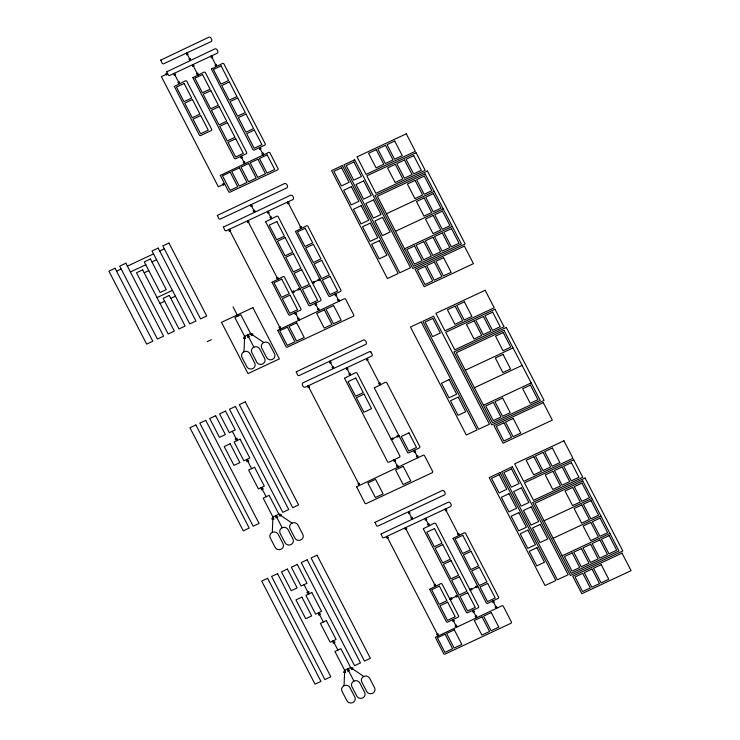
<?xml version="1.0" encoding="UTF-8"?>
<svg xmlns="http://www.w3.org/2000/svg" width="740" height="740" viewBox="0 0 740 740"><rect width="100%" height="100%" fill="white"/><g stroke="black" fill="none" stroke-linecap="round" stroke-linejoin="round"><path stroke-width="1.11" d="M174.122 73.39L174.113 75.212L175.648 74.49L174.122 73.39L179.413 83.648L179.441 81.816L177.905 82.538L179.422 83.639M186.647 53.03L186.637 54.852L188.173 54.131L186.647 53.03L190.411 60.329L190.439 58.506L188.904 59.228L190.421 60.319M192.678 64.704L192.659 66.526L194.195 65.805L192.678 64.704L197.959 74.962L197.987 73.131L196.452 73.852L197.978 74.953M216.524 66.267L216.533 64.454L214.998 65.175L216.524 66.267L211.224 56.018M229.197 229.409L229.178 231.222L230.714 230.501L229.197 229.409L280.497 328.615L280.525 326.793L278.98 327.515L280.506 328.615M237.087 440.568L237.105 438.228L235.126 439.153L237.087 440.568L232.304 431.328M240.935 156.288L240.916 158.101L242.452 157.38L240.935 156.288L244.69 163.586L244.718 161.764L243.183 162.486L244.7 163.577M247.669 220.751L247.66 222.574L249.195 221.852L247.669 220.751L277.842 279.119L277.87 277.296L276.335 278.009L277.861 279.11M247.586 334.97L247.567 337.301L249.537 336.376L247.586 334.97L253.875 347.134A4.403 4.181 -1.8 0 1 259.768 349.03L264.615 358.391A4.403 4.181 -1.8 0 1 262.598 363.988A4.403 4.181 -1.8 0 1 256.706 362.091L251.868 352.73A4.403 4.181 -1.8 0 1 253.875 347.134M246.827 459.411L246.809 461.751L248.788 460.826L246.827 459.411L251.609 468.651M250.897 204.776L250.888 206.599L252.423 205.877L250.897 204.776L254.662 212.075M259.546 147.565L259.536 149.388L261.072 148.666L259.546 147.565L263.311 154.873L263.338 153.041L261.793 153.763L263.32 154.863M261.359 487.503L261.34 489.834L263.311 488.909L261.359 487.503L266.132 496.734M267.686 211.381L267.677 213.203L269.212 212.482L267.686 211.381L271.45 218.679L271.478 216.857L269.943 217.579L271.46 218.679M275.881 515.586L275.863 517.917L277.842 516.992L275.881 515.586L282.18 527.75A4.403 4.181 -1.8 0 1 288.064 529.646L292.911 539.007A4.403 4.181 -1.8 0 1 290.894 544.603A4.403 4.181 -1.8 0 1 285.002 542.707L280.164 533.346A4.403 4.181 -1.8 0 1 282.18 527.75M287.721 202.001L287.703 203.824L289.248 203.102L287.721 202.001L301.291 228.272L301.328 226.449L299.783 227.171L301.31 228.272M295.214 312.668L295.195 314.491L296.74 313.769L295.214 312.668L298.969 319.967L299.006 318.144L297.462 318.866L298.988 319.957M308.081 385.864L308.062 387.686L309.607 386.964L308.081 385.864L359.381 485.079L359.409 483.257L357.873 483.979L359.39 485.07M308.839 593.905L308.858 591.574L306.878 592.5L308.839 593.905L304.057 584.674M315.231 303.298L315.221 305.111L316.757 304.39L315.231 303.298L318.996 310.596L319.023 308.774L317.479 309.486L319.005 310.587M318.589 612.757L318.57 615.088L320.54 614.163L318.589 612.757L323.361 621.989M329.79 361.24L329.772 363.053L331.307 362.332L329.79 361.24L333.546 368.539L333.574 366.716L332.038 367.429L333.555 368.529M335.248 293.919L335.239 295.741L336.774 295.019L335.248 293.919L339.012 301.226L339.04 299.395L337.496 300.116L339.022 301.217M333.111 640.84L333.093 643.171L335.072 642.246L333.111 640.84L337.893 650.072M346.579 367.845L346.561 369.658L348.096 368.936L346.579 367.845L350.335 375.143L350.362 373.321L348.827 374.042L350.344 375.134M347.643 668.923L347.624 671.254L349.595 670.329L347.643 668.923L353.933 681.096A4.403 4.181 -1.8 0 1 359.825 682.983L364.663 692.344A4.403 4.181 -1.8 0 1 362.646 697.94A4.403 4.181 -1.8 0 1 356.763 696.044L351.916 686.683A4.403 4.181 -1.8 0 1 353.933 681.096M366.605 358.465L366.596 360.278L368.132 359.557L366.605 358.465L380.184 384.735L380.212 382.913L378.667 383.635L380.194 384.726M386.835 536.398L386.817 538.221L388.361 537.499L386.835 536.398L438.136 635.614L438.163 633.791L436.628 634.513L438.145 635.605M394.115 459.753L394.106 461.575L395.641 460.854L394.115 459.753L397.88 467.06L397.907 465.229L396.363 465.95L397.889 467.051M405.307 527.75L405.298 529.572L406.834 528.85L405.307 527.75L435.481 586.117L435.509 584.285L433.973 585.007L435.499 586.108M408.545 511.775L408.526 513.588L410.062 512.876L408.545 511.775L412.3 519.073L412.328 517.251L410.793 517.972L412.319 519.064M414.132 450.382L414.123 452.205L415.658 451.483L414.132 450.382L417.897 457.681L417.924 455.858L416.389 456.58L417.906 457.681M425.334 518.379L425.315 520.192L426.851 519.48L425.334 518.379L429.089 525.678L429.117 523.855L427.581 524.577L429.108 525.668M445.36 509L445.351 510.822L446.886 510.101L445.36 509L458.939 535.27L458.967 533.448L457.422 534.169L458.948 535.26M452.852 619.667L452.843 621.48L454.379 620.758L452.852 619.667L456.617 626.965L456.645 625.134L455.1 625.855L456.626 626.956M472.869 610.287L472.86 612.11L474.396 611.388L472.869 610.287L476.634 617.595L476.662 615.763L475.117 616.485L476.643 617.586M492.896 600.917L492.877 602.739L494.413 602.018L492.896 600.917L496.651 608.215L496.679 606.393L495.143 607.115L496.66 608.215M243.996 351.759A4.403 4.181 -1.8 0 1 249.889 353.655L254.727 363.016A4.403 4.181 -1.8 0 1 252.719 368.613A4.403 4.181 -1.8 0 1 246.827 366.716L241.98 357.355A4.403 4.181 -1.8 0 1 243.996 351.759L244.616 336.358L234.876 317.506L240.796 314.731L251.702 335.636L252.978 333.934L250.546 333.583L244.616 336.358L243.442 338.402L245.634 338.476L244.616 336.358M272.302 532.375A4.403 4.181 -1.8 0 1 278.185 534.271L283.032 543.632A4.403 4.181 -1.8 0 1 281.015 549.228A4.403 4.181 -1.8 0 1 275.123 547.332L270.285 537.971A4.403 4.181 -1.8 0 1 272.302 532.375L272.921 516.973L263.172 498.122L269.101 495.347L279.998 516.252L281.274 514.55L278.851 514.198L272.921 516.973L271.737 519.018L273.939 519.091L272.921 516.973M344.054 685.721A4.403 4.181 -1.8 0 1 349.946 687.608L354.784 696.969A4.403 4.181 -1.8 0 1 352.767 702.565A4.403 4.181 -1.8 0 1 346.884 700.678L342.037 691.317A4.403 4.181 -1.8 0 1 344.054 685.721L344.674 670.311L334.924 651.459L340.853 648.684L351.75 669.598L353.036 667.896L350.603 667.535L344.674 670.311L343.49 672.364L345.691 672.438L344.674 670.311M224.59 183.825L223.443 185.287L222.666 183.835L224.59 183.825L218.346 186.794L161.385 76.636L167.601 73.723L166.445 75.175L165.686 73.713L167.601 73.723M292.318 292.272L293.484 290.829L294.233 292.282L292.318 292.272L300.014 288.674L298.858 290.126L298.1 288.665L300.014 288.674M320.059 279.285L318.903 280.738L318.144 279.276L320.059 279.285L312.354 282.874M391.247 439.347L392.413 437.904L393.162 439.357L391.247 439.347L398.953 435.749L397.787 437.192L397.029 435.74L398.953 435.749M457.653 595.663L456.497 597.115L455.738 595.663L457.653 595.663L449.948 599.261M470.002 589.882L471.167 588.439L471.926 589.891L470.002 589.882L477.707 586.284L476.541 587.736L475.783 586.274L477.707 586.284M116.587 271.201L121.203 269.036M127.363 266.15L153.541 253.894M159.701 251.017L164.317 248.853M130.379 271.987L145.78 264.781M151.94 261.895L156.556 259.731M144.18 272.773L148.796 270.618M157.01 297.582L172.411 290.367M160.025 303.418L164.65 301.254M170.811 298.368L175.426 296.204M386.437 213.777L434.167 191.429M395.493 231.287L443.223 208.939M404.549 248.797L452.279 226.44M207.219 341.639L211.326 339.725M465.321 370.24L513.061 347.893M474.377 387.742L522.116 365.394M483.433 405.252L531.172 382.904M544.076 520.775L591.815 498.427M553.132 538.285L600.871 515.928M562.187 555.786L609.927 533.438M250.546 333.583L263.764 342.509A4.403 4.181 -1.8 0 1 269.647 344.405L274.494 353.766A4.403 4.181 -1.8 0 1 272.477 359.363A4.403 4.181 -1.8 0 1 266.585 357.466L261.747 348.105A4.403 4.181 -1.8 0 1 263.764 342.509M278.851 514.198L292.06 523.125A4.403 4.181 -1.8 0 1 297.952 525.021L302.789 534.382A4.403 4.181 -1.8 0 1 300.773 539.978A4.403 4.181 -1.8 0 1 294.89 538.082L290.043 528.721A4.403 4.181 -1.8 0 1 292.06 523.125M350.603 667.535L363.812 676.471A4.403 4.181 -1.8 0 1 369.704 678.358L374.551 687.719A4.403 4.181 -1.8 0 1 372.535 693.315A4.403 4.181 -1.8 0 1 366.642 691.419L361.805 682.058A4.403 4.181 -1.8 0 1 363.812 676.471M370.87 351.935L369.723 351.565L302.734 382.932C301.346 384.125 303.187 387.677 305 387.307L372.054 355.912L372.433 354.996L370.87 351.953M233.063 306.887L237.836 316.119M211.224 56.027L211.205 57.84L212.75 57.119L211.224 56.027M254.689 210.253L254.671 212.075L253.154 210.974L254.689 210.253M160.728 60.134L162.356 63.575L163.401 63.908L211.353 41.459C212.815 40.284 210.845 36.732 209.096 37.083L160.728 60.134M166.768 71.808L168.396 75.249L169.432 75.582L217.394 53.132C218.855 51.957 216.876 48.405 215.127 48.757L166.768 71.808M174.335 86.432L199.495 135.355L200.494 135.624L211.538 130.425L211.77 129.528L186.656 80.993L185.583 80.752L174.335 86.432M192.881 77.746L234.488 158.471L235.524 158.804L246.503 153.652L246.762 152.644L205.248 72.372L204.138 72.067L192.899 77.663M211.446 69.061L253.052 149.785L254.088 150.118L265.068 144.966L265.327 143.958L223.758 63.622L222.694 63.381L211.455 68.977M217.338 215.433L218.966 218.874L220.002 219.207L287.065 187.812C288.526 186.637 286.574 183.095 284.798 183.437L217.338 215.433M220.344 175.389L228.734 191.901L229.567 192.354L277.768 169.849L278.24 169.053L269.86 152.708L268.935 152.274L220.344 175.389M223.378 227.106L225.006 230.547L226.042 230.88L293.096 199.486C294.529 198.302 292.605 194.74 290.829 195.11L223.378 227.106M265.651 221.797L308.784 305.481L309.829 305.814L320.808 300.662L321.095 299.719L278.018 216.431L276.973 216.089L265.669 221.722M272.024 282.255L288.841 314.99L289.849 315.175L300.884 309.949L301.023 309.043L284.225 276.695L283.272 276.575L272.024 282.255M277.722 330.327L286.112 346.829L287.028 347.273L353.47 316.202L353.933 315.323L345.562 299.062L344.562 298.636L277.722 330.327M295.427 231.426L328.791 296.204L329.79 296.472L340.77 291.32L341.029 290.311L307.794 226.052L306.684 225.746L295.427 231.426M296.222 371.887L297.85 375.328L298.886 375.661L365.949 344.276C367.401 343.101 365.43 339.549 363.682 339.901L296.24 371.813M344.535 378.26L387.668 461.945L388.713 462.278L399.693 457.126L399.979 456.173L356.902 372.886L355.792 372.581L344.553 378.177M356.615 486.791L364.996 503.293L365.911 503.737L432.354 472.657L432.826 471.787L424.446 455.526L423.53 455.082L356.615 486.791M374.311 387.889L407.685 452.667L408.674 452.936L419.663 447.783L419.922 446.766L386.678 382.515L385.568 382.21L374.311 387.889M374.976 522.431L376.605 525.863L377.65 526.205L444.703 494.81C446.155 493.635 444.185 490.084 442.437 490.435L374.995 522.348M381.017 534.095L382.645 537.536L383.681 537.869L450.734 506.484C452.205 505.309 450.216 501.757 448.477 502.109L381.035 534.012M423.289 528.795L466.422 612.48L467.467 612.812L478.447 607.66L478.743 606.717L435.61 523.356L434.546 523.115L423.308 528.712M429.663 589.244L446.479 621.989L447.487 622.173L458.523 616.938L458.689 616.106L441.928 583.749L440.911 583.564L429.663 589.244M435.37 637.325L443.75 653.827L444.666 654.271L511.109 623.2L511.58 622.322L503.2 606.06L502.284 605.616L435.37 637.325M453.065 538.424L486.439 603.202L487.429 603.47L498.418 598.318L498.704 597.374L465.432 533.05L464.322 532.745L453.065 538.424M313.529 281.44L312.363 282.893L314.278 282.902L313.529 281.44M451.123 597.818L449.957 599.271L451.872 599.28L451.123 597.818M202.556 74.574L194.861 78.172L202.409 92.768L210.105 89.161L202.556 74.574M221.094 65.897L213.398 69.505L220.946 84.092L228.642 80.493L221.094 65.897M184.131 83.491L176.435 87.089L183.973 101.676L191.679 98.078L184.131 83.491M210.863 90.622L203.158 94.221L210.706 108.817L218.402 105.21L210.863 90.622M229.4 81.946L221.695 85.553L229.243 100.141L236.948 96.542L229.4 81.946M192.428 99.53L184.732 103.138L192.28 117.725L199.976 114.127L192.428 99.53M219.16 106.671L211.464 110.269L219.003 124.866L226.708 121.258L219.16 106.671M237.725 97.985L230.029 101.584L237.568 116.18L245.273 112.573L237.725 97.985M200.734 115.579L193.029 119.186L200.577 133.774L208.282 130.175L200.734 115.579M227.458 122.72L219.762 126.318L227.31 140.905L235.006 137.307L227.458 122.72M246.05 114.016L238.354 117.623L245.902 132.21L253.598 128.603L246.05 114.016M235.764 138.759L228.059 142.367L235.607 156.954L243.312 153.356L235.764 138.759M254.357 130.064L246.651 133.672L254.199 148.259L261.895 144.651L254.357 130.064M230.196 172.179L222.5 175.787L230.048 190.374L237.743 186.776L230.196 172.179M239.436 167.86L231.74 171.458L239.288 186.054L246.984 182.447L239.436 167.86M248.677 163.531L240.981 167.138L248.52 181.726L256.225 178.118L248.677 163.531M257.918 159.202L250.213 162.809L257.761 177.397L265.466 173.798L257.918 159.202M267.159 154.882L259.453 158.49L267.001 173.077L274.707 169.469L267.159 154.882M115.079 268.278L108.919 271.164L146.649 344.109L152.81 341.233L115.079 268.278M125.856 263.236L119.695 266.123L157.426 339.068L163.586 336.182L125.856 263.236M158.194 248.094L152.033 250.98L189.764 323.926L195.924 321.04L158.194 248.094M168.97 243.044L162.809 245.93L200.54 318.875L206.701 315.999L168.97 243.044M406.279 133.81L357.004 156.88L366.06 174.39L415.334 151.321L406.279 133.81M342.361 165.547L331.585 170.598L387.427 278.555L398.203 273.513L342.361 165.547M354.682 159.785L343.897 164.826L399.748 272.792L410.524 267.741L354.682 159.785M376.235 149.684L368.539 153.291L376.087 167.878L383.782 164.28L376.235 149.684M385.475 145.364L377.779 148.971L385.327 163.559L393.023 159.951L385.475 145.364M394.716 141.035L387.02 144.642L394.559 159.23L402.264 155.622L394.716 141.035M341.575 167.73L333.879 171.338L341.418 185.925L349.123 182.317L341.575 167.73M353.896 161.958L346.19 165.566L353.739 180.153L361.444 176.555L353.896 161.958M150.442 258.991L144.281 261.877L160.118 292.504L166.278 289.618L150.442 258.991M142.672 269.86L136.512 272.746L168.193 333.999L174.353 331.113L142.672 269.86M416.093 152.773L366.818 175.843L375.874 193.353L425.149 170.283L416.093 152.773M395.289 164.326L387.584 167.934L395.132 182.521L402.838 178.913L395.289 164.326M404.53 160.006L396.825 163.605L404.373 178.192L412.069 174.594L404.53 160.006M413.762 155.678L406.066 159.285L413.614 173.872L421.31 170.265L413.762 155.678M276.862 221.584L269.157 225.182L276.704 239.779L284.41 236.171L276.862 221.584M351.389 186.693L343.684 190.3L351.232 204.888L358.928 201.28L351.389 186.693M363.701 180.93L356.005 184.528L363.553 199.125L371.249 195.517L363.701 180.93M285.159 237.632L277.463 241.231L285.011 255.827L292.707 252.22L285.159 237.632M305.13 228.29L297.425 231.888L304.973 246.485L312.668 242.877L305.13 228.29M427.443 171.023L375.088 195.536L412.818 268.481L465.173 243.969L427.443 171.023M425.111 173.919L377.382 196.276L413.605 266.298L461.335 243.95L425.111 173.919M169.294 295.454L163.142 298.331L178.969 328.949L185.13 326.062L169.294 295.454M361.194 205.665L353.498 209.263L361.046 223.859L368.742 220.252L361.194 205.665M373.515 199.893L365.819 203.5L373.358 218.087L381.063 214.48L373.515 199.893M415.094 180.431L407.389 184.029L414.937 198.625L422.642 195.018L415.094 180.431M424.335 176.102L416.629 179.709L424.177 194.296L431.873 190.689L424.335 176.102M293.466 253.681L285.76 257.279L293.308 271.867L301.004 268.269L293.466 253.681M313.427 244.339L305.731 247.937L313.27 262.534L320.975 258.926L313.427 244.339M370.25 223.166L362.554 226.773L370.102 241.36L377.798 237.762L370.25 223.166M382.571 217.403L374.875 221.001L382.414 235.597L390.119 231.99L382.571 217.403M424.15 197.931L416.444 201.539L423.992 216.126L431.697 212.528L424.15 197.931M433.39 193.612L425.685 197.21L433.233 211.806L440.929 208.199L433.39 193.612M281.718 279.11L274.022 282.717L281.561 297.304L289.266 293.706L281.718 279.11M301.763 269.721L294.067 273.328L301.606 287.916L309.311 284.317L301.763 269.721M321.752 260.369L314.056 263.976L321.604 278.564L329.3 274.956L321.752 260.369M379.305 240.676L371.61 244.283L379.157 258.871L386.854 255.263L379.305 240.676M433.205 215.442L425.5 219.049L433.048 233.637L440.753 230.029L433.205 215.442M442.446 211.113L434.741 214.72L442.289 229.308L449.985 225.709L442.446 211.113M252.886 307.637L221.491 322.344L248.002 373.589L279.396 358.891L252.886 307.637M310.06 285.769L302.364 289.377L309.912 303.964L317.608 300.366L310.06 285.769M290.015 295.158L282.319 298.766L289.867 313.353L297.563 309.755L290.015 295.158M330.059 276.418L322.353 280.025L329.901 294.613L337.607 291.005L330.059 276.418M414.539 245.93L406.843 249.528L414.391 264.125L422.087 260.517L414.539 245.93M423.779 241.601L416.084 245.208L423.632 259.796L431.328 256.188L423.779 241.601M433.02 237.272L425.324 240.879L432.863 255.467L440.568 251.868L433.02 237.272M442.261 232.952L434.556 236.55L442.104 251.147L449.809 247.539L442.261 232.952M451.502 228.623L443.796 232.231L451.345 246.818L459.041 243.21L451.502 228.623M287.425 327.191L279.72 330.789L287.268 345.386L294.973 341.778L287.425 327.191M296.666 322.862L288.961 326.47L296.509 341.057L304.205 337.449L296.666 322.862M324.379 309.884L316.683 313.492L324.231 328.079L331.927 324.471L324.379 309.884M333.62 305.555L325.924 309.163L333.463 323.75L341.168 320.152L333.62 305.555M464.387 246.152L415.112 269.221L424.168 286.722L473.443 263.653L464.387 246.152M425.102 266.354L417.406 269.952L424.954 284.548L432.65 280.941L425.102 266.354M434.343 262.025L426.647 265.632L434.195 280.22L441.891 276.612L434.343 262.025M443.584 257.696L435.888 261.303L443.436 275.891L451.132 272.292L443.584 257.696M195.878 424.973L189.949 427.748L243.275 530.848L249.204 528.073L195.878 424.973M205.757 420.348L199.828 423.123L253.163 526.223L259.083 523.448L205.757 420.348M215.636 415.723L209.707 418.498L219.456 437.349L225.386 434.574L215.636 415.723M225.524 411.098L219.595 413.873L229.345 432.715L235.274 429.94L225.524 411.098M235.403 406.473L229.474 409.248L282.8 512.348L288.729 509.564L235.403 406.473M245.282 401.848L239.353 404.623L292.679 507.714L298.608 504.939L245.282 401.848M485.163 290.265L435.888 313.344L444.944 330.845L494.218 307.775L485.163 290.265M421.245 322.011L410.469 327.052L466.311 435.018L477.087 429.968L421.245 322.011M433.566 316.239L422.79 321.289L478.632 429.246L489.408 424.205L433.566 316.239M455.118 306.147L447.423 309.755L454.971 324.342L462.667 320.735L455.118 306.147M464.359 301.818L456.663 305.426L464.211 320.013L471.907 316.415L464.359 301.818M432.78 318.422L425.084 322.029L432.623 336.617L440.328 333.009L432.78 318.422M494.977 309.237L445.702 332.306L454.758 349.817L504.033 326.747L494.977 309.237M474.174 320.79L466.478 324.388L474.016 338.985L481.721 335.377L474.174 320.79M483.414 316.461L475.709 320.068L483.257 334.656L490.962 331.048L483.414 316.461M492.655 312.132L484.95 315.739L492.498 330.327L500.194 326.729L492.655 312.132M355.746 378.038L348.05 381.646L355.589 396.233L363.294 392.625L355.746 378.038M230.149 443.769L224.22 446.544L233.97 465.395L239.899 462.62L230.149 443.769M240.047 439.181L234.118 441.956L243.867 460.807L249.796 458.023L240.047 439.181M364.043 394.087L356.347 397.695L363.895 412.282L371.591 408.674L364.043 394.087M506.327 327.478L453.971 351.99L491.702 424.936L544.057 400.423L506.327 327.478M504.005 330.382L456.266 352.73L492.488 422.762L540.228 400.414L504.005 330.382M503.219 332.565L495.513 336.164L503.061 350.76L510.766 347.153L503.219 332.565M254.569 467.264L248.64 470.039L258.389 488.89L264.319 486.115L254.569 467.264M449.134 379.629L441.438 383.237L448.986 397.824L456.682 394.217L449.134 379.629M503.034 354.395L495.338 358.003L502.876 372.59L510.582 368.983L503.034 354.395M458.19 397.139L450.493 400.738L458.042 415.325L465.738 411.727L458.19 397.139M408.943 432.872L401.237 436.48L408.785 451.067L416.49 447.469L408.943 432.872M493.423 402.384L485.727 405.992L493.275 420.579L500.971 416.971L493.423 402.384M502.663 398.065L494.968 401.663L502.516 416.25L510.212 412.652L502.663 398.065M530.386 385.087L522.68 388.685L530.229 403.282L537.934 399.674L530.386 385.087M375.55 479.326L367.845 482.924L375.393 497.521L383.098 493.913L375.55 479.326M403.263 466.348L395.567 469.946L403.115 484.543L410.811 480.935L403.263 466.348M543.271 402.606L493.996 425.676L503.052 443.186L552.327 420.117L543.271 402.606M503.996 422.808L496.29 426.416L503.838 441.003L511.534 437.405L503.996 422.808M513.227 418.489L505.531 422.087L513.079 436.683L520.775 433.076L513.227 418.489M267.63 578.319L261.71 581.094L315.036 684.186L320.966 681.41L267.63 578.319M277.519 573.685L271.589 576.46L324.916 679.561L330.845 676.785L277.519 573.685M287.397 569.06L281.468 571.835L291.218 590.687L297.147 587.912L287.397 569.06M297.276 564.435L291.347 567.21L301.097 586.062L307.026 583.287L297.276 564.435M307.156 559.81L301.226 562.585L354.553 665.686L360.482 662.91L307.156 559.81M317.035 555.185L311.105 557.96L364.441 661.061L370.361 658.285L317.035 555.185M563.917 440.809L514.642 463.878L523.698 481.379L572.973 458.31L563.917 440.809M500 472.546L489.223 477.587L545.066 585.553L555.842 580.502L500 472.546M512.321 466.774L501.544 471.824L557.387 579.781L568.163 574.74L512.321 466.774M533.873 456.682L526.177 460.289L533.725 474.877L541.421 471.269L533.873 456.682M543.114 452.362L535.418 455.96L542.966 470.548L550.662 466.949L543.114 452.362M552.355 448.033L544.659 451.641L552.207 466.228L559.903 462.62L552.355 448.033M499.213 474.729L491.517 478.327L499.065 492.914L506.761 489.316L499.213 474.729M511.534 468.957L503.838 472.564L511.377 487.151L519.082 483.544L511.534 468.957M573.731 459.771L524.457 482.841L533.512 500.351L582.787 477.282L573.731 459.771M552.928 471.325L545.232 474.932L552.771 489.519L560.476 485.912L552.928 471.325M562.169 466.996L554.463 470.603L562.012 485.19L569.717 481.583L562.169 466.996M571.409 462.676L563.704 466.274L571.252 480.871L578.948 477.263L571.409 462.676M434.5 528.573L426.804 532.18L434.343 546.768L442.048 543.169L434.5 528.573M509.027 493.691L501.322 497.299L508.87 511.886L516.576 508.278L509.027 493.691M521.349 487.919L513.643 491.526L521.191 506.114L528.887 502.516L521.349 487.919M301.901 597.106L295.972 599.89L305.722 618.732L311.651 615.957L301.901 597.106M311.799 592.518L305.87 595.293L315.619 614.145L321.549 611.37L311.799 592.518M442.798 544.621L435.102 548.229L442.65 562.816L450.346 559.218L442.798 544.621M462.768 535.279L455.063 538.887L462.611 553.474L470.316 549.876L462.768 535.279M585.081 478.012L532.726 502.525L570.457 575.48L622.812 550.967L585.081 478.012M582.759 480.917L535.02 503.265L571.243 573.297L618.982 550.949L582.759 480.917M518.832 512.654L511.137 516.261L518.685 530.848L526.38 527.25L518.832 512.654M531.154 506.891L523.457 510.489L531.005 525.086L538.702 521.478L531.154 506.891M572.732 487.42L565.036 491.027L572.575 505.614L580.28 502.016L572.732 487.42M581.973 483.1L574.268 486.698L581.816 501.295L589.521 497.687L581.973 483.1M451.104 560.67L443.399 564.278L450.947 578.865L458.652 575.258L451.104 560.67M471.065 551.328L463.37 554.935L470.918 569.523L478.613 565.924L471.065 551.328M326.331 620.601L320.401 623.376L330.151 642.227L336.08 639.452L326.331 620.601M527.888 530.164L520.192 533.771L527.74 548.359L535.436 544.751L527.888 530.164M540.209 524.392L532.513 527.999L540.061 542.587L547.757 538.988L540.209 524.392M581.788 504.93L574.092 508.537L581.631 523.125L589.336 519.517L581.788 504.93M591.029 500.601L583.324 504.208L590.871 518.796L598.577 515.197L591.029 500.601M439.357 586.108L431.661 589.715L439.209 604.303L446.904 600.695L439.357 586.108M459.401 576.719L451.705 580.327L459.253 594.914L466.949 591.306L459.401 576.719M479.391 567.367L471.695 570.966L479.243 585.562L486.938 581.955L479.391 567.367M536.944 547.674L529.248 551.272L536.796 565.869L544.492 562.261L536.944 547.674M590.844 522.44L583.148 526.038L590.687 540.635L598.392 537.027L590.844 522.44M600.085 518.111L592.379 521.719L599.927 536.306L607.633 532.698L600.085 518.111M447.663 602.157L439.958 605.764L447.506 620.351L455.202 616.744L447.663 602.157M467.708 592.768L460.003 596.375L467.55 610.962L475.247 607.355L467.708 592.768M487.697 583.416L480.001 587.014L487.54 601.611L495.245 598.003L487.697 583.416M572.177 552.919L564.481 556.526L572.029 571.114L579.725 567.515L572.177 552.919M581.418 548.599L573.722 552.197L581.27 566.794L588.966 563.186L581.418 548.599M590.659 544.27L582.963 547.877L590.511 562.465L598.207 558.857L590.659 544.27M599.899 539.941L592.204 543.548L599.742 558.136L607.448 554.538L599.899 539.941M609.14 535.621L601.435 539.22L608.983 553.816L616.688 550.209L609.14 535.621M445.064 634.18L437.368 637.788L444.907 652.375L452.612 648.777L445.064 634.18M454.305 629.86L446.599 633.459L454.147 648.055L461.853 644.448L454.305 629.86M482.018 616.883L474.322 620.49L481.87 635.077L489.566 631.47L482.018 616.883M491.258 612.554L483.562 616.161L491.11 630.748L498.806 627.141L491.258 612.554M622.026 553.141L572.751 576.21L581.807 593.721L631.081 570.651L622.026 553.141M582.75 573.343L575.045 576.95L582.593 591.538L590.289 587.939L582.75 573.343M591.982 569.023L584.285 572.63L591.834 587.218L599.529 583.61L591.982 569.023M601.222 564.694L593.526 568.302L601.074 582.889L608.77 579.281L601.222 564.694"/></g></svg>
